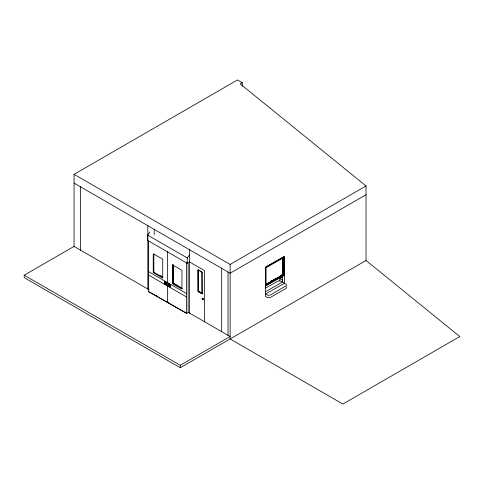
<?xml version="1.0" encoding="UTF-8"?>
<svg xmlns="http://www.w3.org/2000/svg" width="484" height="484" viewBox="0 0 484 484"><rect width="100%" height="100%" fill="white"/><g stroke="black" fill="none" stroke-linecap="round" stroke-linejoin="round"><path stroke-width="0.73" d="M169.394 284.695C170.12 284.792 170.217 287.193 169.394 286.437L169.394 284.695L170.09 284.356M189.722 261.88L187.272 263.296L147.632 240.409L147.632 235.079L149.816 232.024M187.272 263.296L187.272 257.966L189.456 254.911M165.794 281.876L165.353 282.366L165.522 284.12M74.052 246.58L74.052 174.325L237.517 79.945L242.26 82.685L242.26 86.34M242.26 82.685L240.185 83.883L366.031 185.965L366.031 260.489L459.8 336.549L342.878 404.055L230.124 338.957L230.124 264.433L74.052 174.325M366.031 260.489L180.272 367.737L24.2 277.628L24.2 275.19L74.052 246.41L149.072 289.722M153.24 272.577L162.721 278.046L162.721 259.2L153.24 253.731L153.24 272.577L154.233 272.002M172.486 264.839L181.966 270.308L181.966 289.16L172.486 283.684L172.486 264.839L173.091 264.494M148.655 241.105L148.655 291.652L186.763 313.414L188.143 312.616L188.143 263.514M169.848 284.707C171.324 290.007 166.671 282.946 169.848 284.707L170.271 284.465M172.486 283.684L173.478 283.116L173.478 265.02M198.192 270.018L198.404 291.332L202.197 293.522L198.192 291.453L198.192 270.018L201.991 272.214L201.991 293.643M201.991 272.214L202.197 294.006L197.98 291.574L197.98 269.655L202.197 272.093M230.124 264.433L366.031 185.965M366.031 194.731L230.124 273.2L74.052 183.091M148.655 291.652L186.763 313.414M279.861 280.829L279.861 278.584L282.462 277.078M265.202 288.258L278.645 280.829L281.047 281.234L285.554 283.818L286.377 284.562L286.437 285.56L270.163 295.119L267.858 295.252L265.516 294.169L284.495 283.213L284.495 256.417L265.516 267.38L265.516 296.601L267.858 297.69L270.163 297.551L285.935 288.47L286.516 287.805L286.226 286.794M265.371 291.816L282.39 281.99L282.39 276.037M24.2 275.19L180.272 365.299L230.124 336.519L188.324 312.386M265.359 267.295L283.89 256.702L283.89 275.565L265.359 286.165M266.999 266.726L268.293 265.988M269.594 265.244L270.889 264.5M272.189 263.762L276.08 261.535M280.623 258.934L281.924 258.196M283.201 257.875L282.71 257.591L282.71 274.9L283.201 275.184L283.201 257.875L266.055 267.676L266.055 284.991L283.334 275.106L282.844 274.664L265.698 284.471M270.858 281.192L272.129 280.466M273.399 279.74L274.67 279.008M281.016 275.378L282.287 274.652M266.2 284.338L282.844 274.821M265.698 285.62L266.986 284.882M268.269 284.15L272.117 281.948M273.399 281.216L274.688 280.478M275.971 279.746L277.253 279.014M278.536 278.276L282.39 276.074M169.606 284.078L169.606 285.99M279.861 278.584L282.456 280.079M147.632 235.079L187.272 257.966M189.607 261.983L204.369 270.508L204.369 321.824M201.991 293.159L198.615 291.211L198.615 270.266M160.603 275.686L161.88 276.418M174.034 283.436L178.493 286.014M179.77 286.746L181.04 287.484M162.709 277.344L153.845 272.226L153.845 254.13M182.335 288.676L173.091 283.34L173.091 265.244M148.655 271.693L186.552 293.576M165.353 282.366C164.572 281.609 164.584 284.005 165.353 284.108M164.893 284.132C169.944 287.266 163.041 276.552 164.905 284.138M148.655 275.106L186.552 296.988M156.054 295.415L157.361 296.172M169.122 302.966L167.815 302.21L167.603 302.591L167.603 251.305M282.154 274.573L282.571 274.821L282.571 257.821M283.588 275.39L283.89 275.565M228.012 271.984L228.012 335.472M221.684 268.33L221.684 331.818M189.607 249.804L189.607 313.293M186.552 262.243L186.552 313.535M180.272 365.299L180.272 367.737M154.178 229.349L154.178 234.643M147.85 225.701L147.85 289.19M80.374 186.745L80.374 250.234M165.098 282.033C164.288 286.213 168.039 283.291 165.098 282.033M168.813 283.799L168.813 286.334L170.186 287.175L170.223 284.61L168.813 283.799M202.306 298.646A0.756 0.436 60 0 0 203.141 299.584A0.756 0.436 60 0 0 203.068 298.477A0.756 0.436 60 0 0 202.306 298.646M202.094 298.767A0.756 0.436 60 0 0 202.929 299.705A0.756 0.436 60 0 0 202.857 298.598A0.756 0.436 60 0 0 202.094 298.767"/></g></svg>
